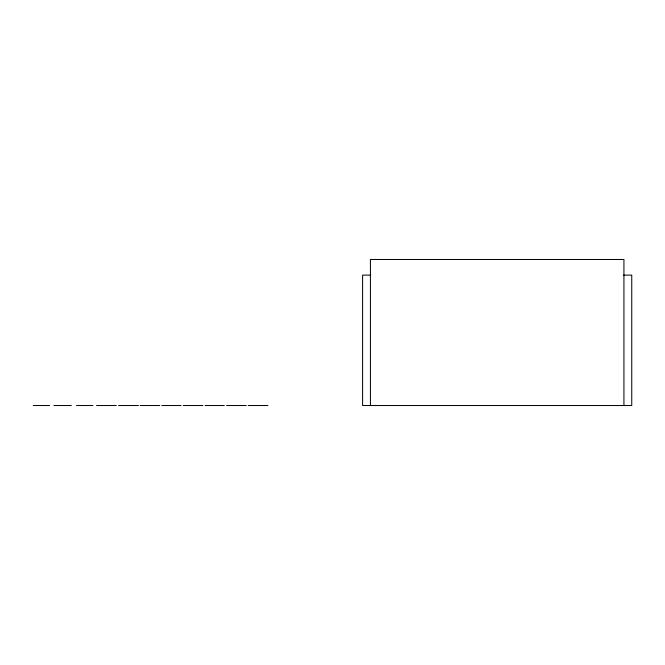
<?xml version="1.0" encoding="UTF-8"?>
<svg xmlns="http://www.w3.org/2000/svg" width="665" height="665" viewBox="0 0 665 665"><rect width="100%" height="100%" fill="white"/><g stroke="black" fill="none" stroke-linecap="round" stroke-linejoin="round"><path stroke-width="1" d="M370.679 275.119L362.6 275.119L362.6 405.525L631.75 405.525L631.75 275.119L623.67 275.119M33.25 405.525L49.617 405.525M53.931 405.525L71.28 405.525M76.508 405.525L92.942 405.525M96.591 405.525L116.267 405.525M118.536 405.525L138.445 405.525M140.182 405.525L159.691 405.525M161.786 405.525L181.055 405.525M183.266 405.525L202.908 405.525M205.194 405.525L224.313 405.525M226.582 405.525L246.258 405.525M248.244 405.525L267.92 405.525M623.928 405.525L623.928 259.475L370.422 259.475L370.422 405.525"/></g></svg>
